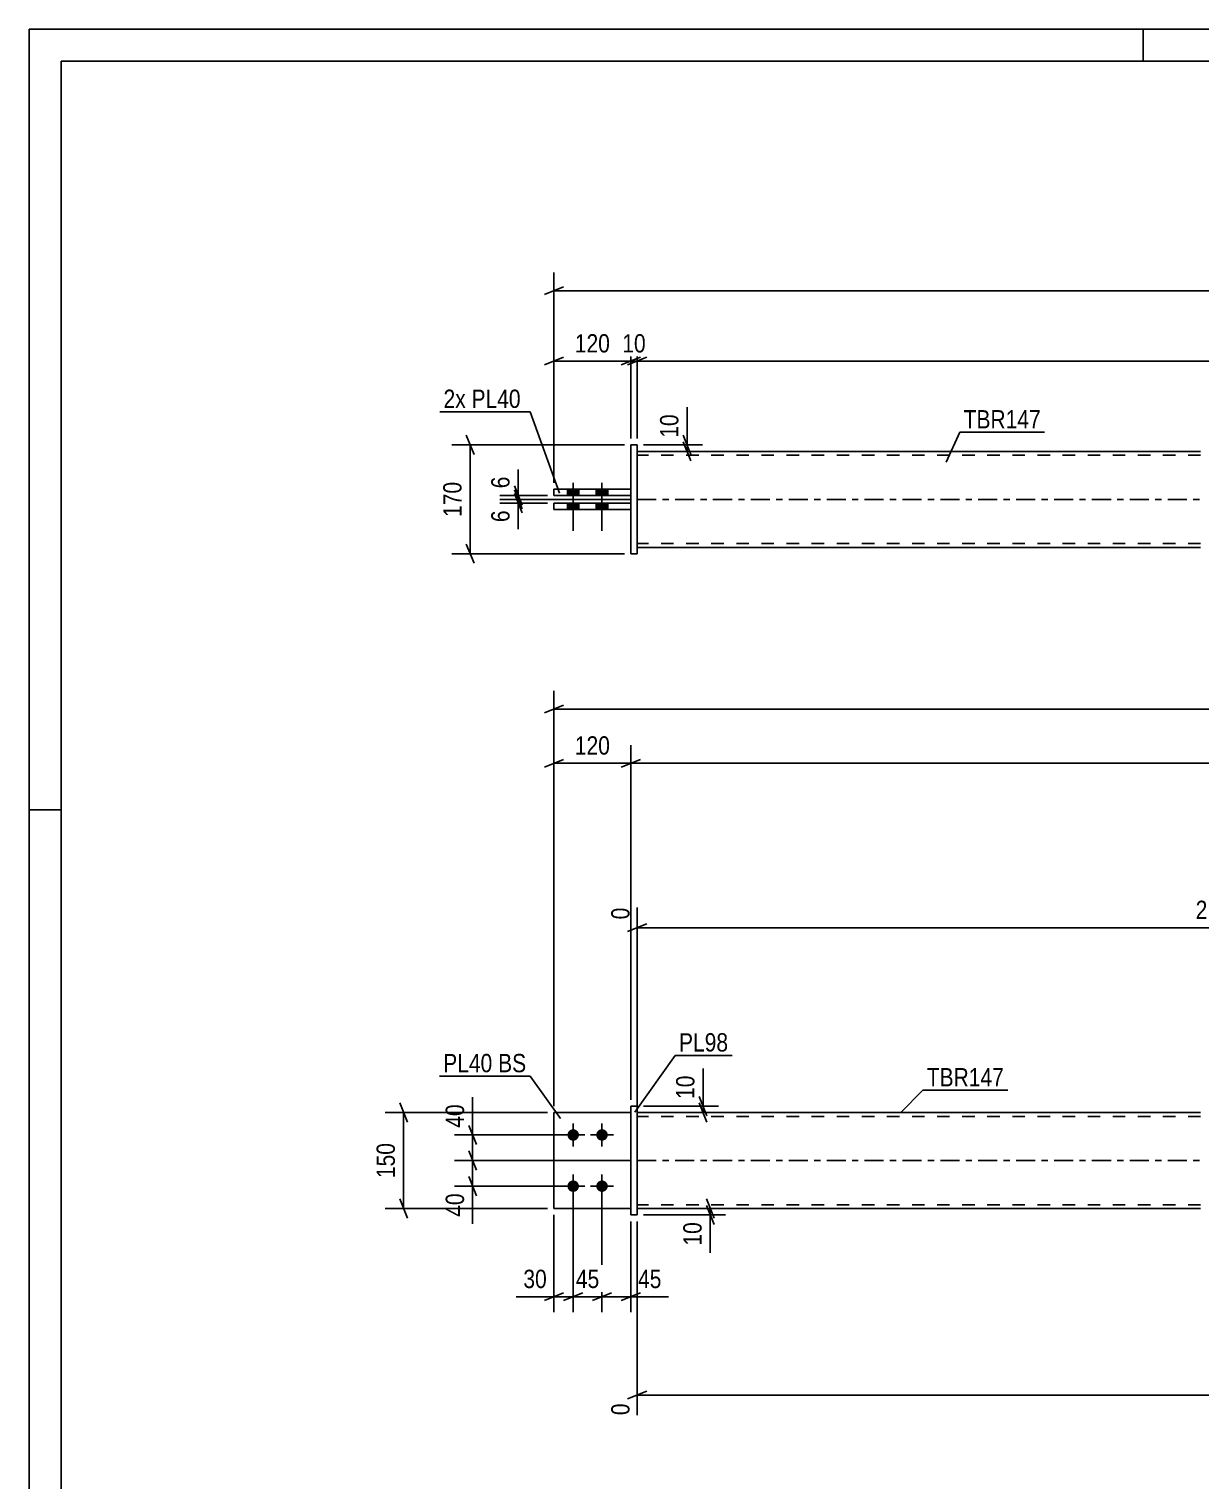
# Model space of a CAD drawing. Header units: millimetres. Extents: x 0 to 594, y 0 to 420.
# Drawn here: x 0 to 183, y 193.1 to 420 of the extents above; entities that cross this region are included whole.
import ezdxf

# ---------------------------------------------------------------- set-up
doc = ezdxf.new("R2010")
doc.units = ezdxf.units.MM
doc.linetypes.add('DXK_LINE_DOT2', pattern=[3.9198, 1.9599, -1.9599])
doc.linetypes.add('DXK_LINE_DOT3', pattern=[5.9187, 2.979, -0.9799, 0.9799, -0.9799])
doc.styles.add('Arial Narrow', font='ARIALN.TTF', dxfattribs={"height": 0.2})

# ---------------------------------------------------------------- blocks, each defined once
blk = doc.blocks.new('Unknown-580575443-1131')
at = {"color": 5, "linetype": 'Continuous'}
for p, q in [((594, 420), (0, 420)), ((0, 420), (0, 0)), ((174, 415), (174, 420)), ((589, 415), (5, 415)), ((5, 415), (5, 5)), ((5, 298), (0, 298))]:
    blk.add_line(p, q, dxfattribs=at)
blk = doc.blocks.new('Bolt-580575443-1683 - 1678')
at = {"linetype": 'Continuous'}
for points in [[(84.99, 246.3), (84.81, 246.32), (84.63, 246.38), (84.46, 246.47), (84.32, 246.6), (84.21, 246.75), (84.14, 246.92), (84.1, 247.11), (84.1, 247.3), (84.14, 247.48), (84.21, 247.65), (84.32, 247.8), (84.46, 247.93), (84.63, 248.02), (84.81, 248.08), (84.99, 248.1), (85.18, 248.08), (85.36, 248.02), (85.52, 247.93), (85.66, 247.8), (85.77, 247.65), (85.85, 247.48), (85.89, 247.3), (85.89, 247.11), (85.85, 246.92), (85.77, 246.75), (85.66, 246.6), (85.52, 246.47), (85.36, 246.38), (85.18, 246.32)], [(89.49, 246.3), (89.31, 246.32), (89.13, 246.38), (88.96, 246.47), (88.82, 246.6), (88.71, 246.75), (88.64, 246.92), (88.6, 247.11), (88.6, 247.3), (88.64, 247.48), (88.71, 247.65), (88.82, 247.8), (88.96, 247.93), (89.13, 248.02), (89.31, 248.08), (89.49, 248.1), (89.68, 248.08), (89.86, 248.02), (90.02, 247.93), (90.16, 247.8), (90.27, 247.65), (90.35, 247.48), (90.39, 247.3), (90.39, 247.11), (90.35, 246.92), (90.27, 246.75), (90.16, 246.6), (90.02, 246.47), (89.86, 246.38), (89.68, 246.32)], [(84.99, 238.3), (84.81, 238.32), (84.63, 238.38), (84.46, 238.47), (84.32, 238.6), (84.21, 238.75), (84.14, 238.92), (84.1, 239.11), (84.1, 239.3), (84.14, 239.48), (84.21, 239.65), (84.32, 239.8), (84.46, 239.93), (84.63, 240.02), (84.81, 240.08), (84.99, 240.1), (85.18, 240.08), (85.36, 240.02), (85.52, 239.93), (85.66, 239.8), (85.77, 239.65), (85.85, 239.48), (85.89, 239.3), (85.89, 239.11), (85.85, 238.92), (85.77, 238.75), (85.66, 238.6), (85.52, 238.47), (85.36, 238.38), (85.18, 238.32)], [(89.49, 238.3), (89.31, 238.32), (89.13, 238.38), (88.96, 238.47), (88.82, 238.6), (88.71, 238.75), (88.64, 238.92), (88.6, 239.11), (88.6, 239.3), (88.64, 239.48), (88.71, 239.65), (88.82, 239.8), (88.96, 239.93), (89.13, 240.02), (89.31, 240.08), (89.49, 240.1), (89.68, 240.08), (89.86, 240.02), (90.02, 239.93), (90.16, 239.8), (90.27, 239.65), (90.35, 239.48), (90.39, 239.3), (90.39, 239.11), (90.35, 238.92), (90.27, 238.75), (90.16, 238.6), (90.02, 238.47), (89.86, 238.38), (89.68, 238.32)]]:
    blk.add_hatch(color=1, dxfattribs=at).paths.add_polyline_path(points)
at = {"color": 1, "linetype": 'Continuous'}
for p, q in [((84.99, 245.4), (84.99, 249)), ((89.49, 245.4), (89.49, 249)), ((86.79, 247.2), (83.19, 247.2)), ((91.29, 247.2), (87.69, 247.2)), ((84.99, 237.4), (84.99, 241)), ((89.49, 237.4), (89.49, 241)), ((86.79, 239.2), (83.19, 239.2)), ((91.29, 239.2), (87.69, 239.2))]:
    blk.add_line(p, q, dxfattribs=at)
blk = doc.blocks.new('Part-580575443-1694 - 1678')
at = {"color": 2, "linetype": 'Continuous'}
for p, q in [((93.99, 251.7), (94.99, 251.7)), ((93.99, 234.7), (93.99, 251.7)), ((94.99, 251.7), (94.99, 251.7)), ((94.99, 251.7), (94.99, 234.7)), ((93.99, 234.7), (94.99, 234.7))]:
    blk.add_line(p, q, dxfattribs=at)
at = {"color": 7, "linetype": 'DXK_LINE_DOT2'}
for p, q in [((93.99, 251.7), (94.99, 251.7)), ((94.99, 234.7), (93.99, 234.7)), ((93.99, 234.7), (93.99, 234.7)), ((94.99, 234.7), (94.99, 234.7))]:
    blk.add_line(p, q, dxfattribs=at)
blk = doc.blocks.new('Part-580575443-1699 - 1678')
at = {"color": 7, "linetype": 'DXK_LINE_DOT2'}
for p, q in [((81.99, 235.7), (81.99, 250.7)), ((81.99, 250.7), (93.99, 250.7)), ((93.99, 250.7), (81.99, 250.7)), ((93.99, 250.7), (93.99, 235.7)), ((81.99, 235.7), (81.99, 235.7)), ((81.99, 235.7), (93.99, 235.7)), ((81.99, 235.7), (93.99, 235.7)), ((93.99, 235.7), (93.99, 235.7))]:
    blk.add_line(p, q, dxfattribs=at)
blk = doc.blocks.new('Part-580575443-1704 - 1678')
at = {"color": 2, "linetype": 'Continuous'}
for p, q in [((81.99, 235.7), (81.99, 250.7)), ((81.99, 250.7), (93.99, 250.7)), ((81.99, 235.7), (81.99, 235.7)), ((81.99, 235.7), (93.99, 235.7))]:
    blk.add_line(p, q, dxfattribs=at)
at = {"color": 7, "linetype": 'DXK_LINE_DOT2'}
for p, q in [((93.99, 250.7), (81.99, 250.7)), ((93.99, 250.7), (93.99, 235.7)), ((81.99, 235.7), (81.99, 235.7)), ((81.99, 235.7), (93.99, 235.7)), ((93.99, 235.7), (93.99, 235.7))]:
    blk.add_line(p, q, dxfattribs=at)
blk = doc.blocks.new('Part-580575443-1720 - 1678')
at = {"color": 2, "linetype": 'Continuous'}
for p, q in [((182.99, 250.7), (94.99, 250.7)), ((94.99, 235.7), (182.99, 235.7))]:
    blk.add_line(p, q, dxfattribs=at)
at = {"color": 7, "linetype": 'DXK_LINE_DOT2'}
for p, q in [((94.99, 250.7), (94.99, 235.7)), ((182.99, 250.1), (94.99, 250.1)), ((182.99, 236.3), (94.99, 236.3))]:
    blk.add_line(p, q, dxfattribs=at)
at = {"color": 7, "linetype": 'DXK_LINE_DOT3'}
blk.add_line((94.99, 243.2), (182.99, 243.2), dxfattribs=at)
blk = doc.blocks.new('Bolt-580575443-1471 - 1368')
at = {"linetype": 'Continuous'}
for points in [[(84.09, 347.11), (85.89, 347.11), (85.89, 348.11), (84.09, 348.11)], [(84.09, 347.11), (85.89, 347.11), (85.89, 348.11), (84.09, 348.11)], [(88.59, 347.11), (90.39, 347.11), (90.39, 348.11), (88.59, 348.11)], [(88.59, 347.11), (90.39, 347.11), (90.39, 348.11), (88.59, 348.11)], [(84.09, 344.91), (85.89, 344.91), (85.89, 345.91), (84.09, 345.91)], [(84.09, 344.91), (85.89, 344.91), (85.89, 345.91), (84.09, 345.91)], [(88.59, 344.91), (90.39, 344.91), (90.39, 345.91), (88.59, 345.91)], [(88.59, 344.91), (90.39, 344.91), (90.39, 345.91), (88.59, 345.91)]]:
    blk.add_hatch(color=1, dxfattribs=at).paths.add_polyline_path(points)
at = {"color": 1, "linetype": 'Continuous'}
for p, q in [((84.09, 348.11), (84.09, 347.11)), ((84.09, 348.11), (84.09, 347.11)), ((84.99, 349.11), (84.99, 341.61)), ((84.99, 349.11), (84.99, 341.61)), ((85.89, 348.11), (85.89, 347.11)), ((85.89, 348.11), (85.89, 347.11)), ((88.59, 348.11), (88.59, 347.11)), ((88.59, 348.11), (88.59, 347.11)), ((89.49, 349.11), (89.49, 341.61)), ((89.49, 349.11), (89.49, 341.61)), ((90.39, 348.11), (90.39, 347.11)), ((90.39, 348.11), (90.39, 347.11)), ((84.09, 345.91), (84.09, 344.91)), ((84.09, 345.91), (84.09, 344.91)), ((85.89, 345.91), (85.89, 344.91)), ((85.89, 345.91), (85.89, 344.91)), ((88.59, 345.91), (88.59, 344.91)), ((88.59, 345.91), (88.59, 344.91)), ((90.39, 345.91), (90.39, 344.91)), ((90.39, 345.91), (90.39, 344.91))]:
    blk.add_line(p, q, dxfattribs=at)
blk = doc.blocks.new('Part-580575443-1416 - 1368')
at = {"color": 2, "linetype": 'Continuous'}
for p, q in [((182.99, 354.01), (94.99, 354.01)), ((182.99, 339.01), (94.99, 339.01))]:
    blk.add_line(p, q, dxfattribs=at)
at = {"color": 7, "linetype": 'DXK_LINE_DOT2'}
for p, q in [((94.99, 354.01), (94.99, 339.01)), ((182.99, 353.41), (94.99, 353.41)), ((182.99, 339.61), (94.99, 339.61))]:
    blk.add_line(p, q, dxfattribs=at)
at = {"color": 7, "linetype": 'DXK_LINE_DOT3'}
blk.add_line((94.99, 346.51), (182.99, 346.51), dxfattribs=at)
blk = doc.blocks.new('Part-580575443-1449 - 1368')
at = {"color": 2, "linetype": 'Continuous'}
for p, q in [((81.99, 344.92), (81.99, 345.92)), ((93.99, 345.92), (81.99, 345.92)), ((81.99, 344.91), (81.99, 344.92)), ((81.99, 344.92), (93.99, 344.92))]:
    blk.add_line(p, q, dxfattribs=at)
at = {"color": 7, "linetype": 'DXK_LINE_DOT2'}
for p, q in [((81.99, 345.91), (93.99, 345.91)), ((81.99, 344.91), (93.99, 344.91)), ((93.99, 344.91), (93.99, 345.92))]:
    blk.add_line(p, q, dxfattribs=at)
blk = doc.blocks.new('Part-580575443-1454 - 1368')
at = {"color": 2, "linetype": 'Continuous'}
for p, q in [((81.99, 347.12), (81.99, 348.12)), ((93.99, 348.12), (81.99, 348.12)), ((81.99, 347.11), (81.99, 347.12)), ((81.99, 347.12), (93.99, 347.12))]:
    blk.add_line(p, q, dxfattribs=at)
at = {"color": 7, "linetype": 'DXK_LINE_DOT2'}
for p, q in [((81.99, 348.11), (93.99, 348.11)), ((81.99, 347.11), (93.99, 347.11)), ((93.99, 347.11), (93.99, 348.12))]:
    blk.add_line(p, q, dxfattribs=at)
blk = doc.blocks.new('Part-580575443-1455 - 1368')
at = {"color": 2, "linetype": 'Continuous'}
for p, q in [((93.99, 355.02), (94.99, 355.02)), ((93.99, 338.02), (93.99, 355.02)), ((94.99, 355.01), (94.99, 355.02)), ((94.99, 355.02), (94.99, 338.01)), ((94.99, 338.02), (93.99, 338.02)), ((93.99, 338.02), (93.99, 338.01))]:
    blk.add_line(p, q, dxfattribs=at)
at = {"color": 7, "linetype": 'DXK_LINE_DOT2'}
for p, q in [((93.99, 355.01), (94.99, 355.01)), ((93.99, 338.01), (93.99, 338.02)), ((93.99, 338.01), (94.99, 338.01))]:
    blk.add_line(p, q, dxfattribs=at)
blk = doc.blocks.new('StraightDimension-580575443-1909 - 1678')
at = {"color": 7, "linetype": 'Continuous'}
for p, q in [((68.69, 248.7), (69.89, 245.7)), ((83.99, 247.2), (66.44, 247.2)), ((69.29, 243.2), (69.29, 247.2)), ((93.99, 243.2), (66.44, 243.2)), ((69.89, 241.7), (68.69, 244.7))]:
    blk.add_line(p, q, dxfattribs=at)
at = {"color": 0}
blk.add_wipeout([(68.54, 252.58), (64.34, 252.58), (64.34, 247.73), (68.54, 247.73)], dxfattribs=at)
at = {"color": 7, "linetype": 'Continuous'}
blk.add_line((69.29, 247.2), (69.29, 253.11), dxfattribs=at)
blk.add_line((69.29, 247.2), (69.29, 253.11), dxfattribs=at)
at = {"color": 3, "style": 'Arial Narrow'}
blk.add_text('40', height=2.863, rotation=90.0002, dxfattribs=at).set_placement((67.94, 248.33))
blk = doc.blocks.new('StraightDimension-580575443-1736 - 1678')
at = {"color": 7, "linetype": 'Continuous'}
for p, q in [((81.99, 251.7), (81.99, 316.6)), ((83.49, 314.35), (80.49, 313.15)), ((81.99, 313.75), (516.98, 313.75))]:
    blk.add_line(p, q, dxfattribs=at)
blk = doc.blocks.new('StraightDimension-580575443-1750 - 1678')
at = {"color": 7, "linetype": 'Continuous'}
for p, q in [((276.75, 261.49), (276.75, 292.71)), ((94.99, 251.7), (94.99, 282.72)), ((96.49, 280.19), (93.49, 278.99)), ((94.99, 279.59), (276.75, 279.59)), ((275.25, 278.99), (278.25, 280.19))]:
    blk.add_line(p, q, dxfattribs=at)
at = {"color": 0, "linetype": 'Continuous'}
for points in [[(276.15, 293.31), (271.95, 293.31), (271.95, 284.79), (276.15, 284.79)], [(94.39, 283.32), (90.19, 283.32), (90.19, 280.29), (94.39, 280.29)]]:
    blk.add_wipeout(points, dxfattribs=at)
at = {"color": 0}
blk.add_wipeout([(190.13, 280.34), (190.13, 284.54), (181.62, 284.54), (181.62, 280.34)], dxfattribs=at)
at = {"color": 3, "linetype": 'Continuous', "style": 'Arial Narrow'}
for s, height, p in [('2152', 2.863, (275.55, 285.39)), ('0', 2.86, (93.79, 280.89))]:
    blk.add_text(s, height=height, rotation=90.0002, dxfattribs=at).set_placement(p)
at = {"color": 3, "style": 'Arial Narrow'}
blk.add_text('2152', height=2.863, dxfattribs=at).set_placement((182.22, 280.94))
blk = doc.blocks.new('StraightDimension-580575443-2047 - 1678')
at = {"color": 7, "linetype": 'Continuous'}
for p, q in [((93.99, 252.7), (93.99, 308.13)), ((95.49, 305.88), (92.49, 304.68)), ((93.99, 305.28), (503.98, 305.28))]:
    blk.add_line(p, q, dxfattribs=at)
blk = doc.blocks.new('StraightDimension-580575443-1813 - 1678')
at = {"color": 7, "linetype": 'Continuous'}
for p, q in [((89.49, 238.2), (89.49, 219.53)), ((93.99, 233.7), (93.99, 219.53)), ((87.99, 221.33), (90.99, 222.53)), ((95.49, 222.53), (92.49, 221.33)), ((89.49, 221.93), (93.99, 221.93))]:
    blk.add_line(p, q, dxfattribs=at)
at = {"color": 0}
blk.add_wipeout([(99.37, 222.68), (99.37, 226.88), (94.52, 226.88), (94.52, 222.68)], dxfattribs=at)
at = {"color": 7, "linetype": 'Continuous'}
blk.add_line((93.99, 221.93), (99.9, 221.93), dxfattribs=at)
blk.add_line((93.99, 221.93), (99.9, 221.93), dxfattribs=at)
at = {"color": 3, "style": 'Arial Narrow'}
blk.add_text('45', height=2.863, dxfattribs=at).set_placement((95.12, 223.28))
blk = doc.blocks.new('StraightDimension-580575443-1820 - 1678')
at = {"color": 7, "linetype": 'Continuous'}
for p, q in [((84.99, 238.2), (84.99, 219.53)), ((89.49, 238.2), (89.49, 219.53)), ((83.49, 221.33), (86.49, 222.53)), ((90.99, 222.53), (87.99, 221.33)), ((84.99, 221.93), (89.49, 221.93))]:
    blk.add_line(p, q, dxfattribs=at)
at = {"color": 0}
blk.add_wipeout([(89.67, 222.68), (89.67, 226.88), (84.81, 226.88), (84.81, 222.68)], dxfattribs=at)
at = {"color": 3, "style": 'Arial Narrow'}
blk.add_text('45', height=2.863, dxfattribs=at).set_placement((85.41, 223.28))
blk = doc.blocks.new('StraightDimension-580575443-1891 - 1678')
at = {"color": 7, "linetype": 'Continuous'}
for p, q in [((105.8, 237.2), (107, 234.2)), ((107, 233.2), (105.8, 236.2)), ((95.99, 235.7), (108.8, 235.7)), ((95.99, 234.7), (108.8, 234.7)), ((106.4, 234.7), (106.4, 235.7))]:
    blk.add_line(p, q, dxfattribs=at)
at = {"color": 0}
blk.add_wipeout([(105.65, 234.18), (101.45, 234.18), (101.45, 229.32), (105.65, 229.32)], dxfattribs=at)
at = {"color": 7, "linetype": 'Continuous'}
blk.add_line((106.4, 234.7), (106.4, 228.8), dxfattribs=at)
blk.add_line((106.4, 234.7), (106.4, 228.8), dxfattribs=at)
at = {"color": 3, "style": 'Arial Narrow'}
blk.add_text('10', height=2.863, rotation=90.0002, dxfattribs=at).set_placement((105.05, 229.92))
blk = doc.blocks.new('StraightDimension-580575443-1827 - 1678')
at = {"color": 7, "linetype": 'Continuous'}
for p, q in [((84.99, 238.2), (84.99, 219.53)), ((81.99, 234.7), (81.99, 219.53)), ((80.49, 221.33), (83.49, 222.53)), ((86.49, 222.53), (83.49, 221.33)), ((81.99, 221.93), (84.99, 221.93))]:
    blk.add_line(p, q, dxfattribs=at)
at = {"color": 0}
blk.add_wipeout([(81.47, 222.68), (81.47, 226.88), (76.61, 226.88), (76.61, 222.68)], dxfattribs=at)
at = {"color": 7, "linetype": 'Continuous'}
blk.add_line((81.99, 221.93), (76.09, 221.93), dxfattribs=at)
blk.add_line((81.99, 221.93), (76.09, 221.93), dxfattribs=at)
at = {"color": 3, "style": 'Arial Narrow'}
blk.add_text('30', height=2.863, dxfattribs=at).set_placement((77.21, 223.28))
blk = doc.blocks.new('StraightDimension-580575443-1838 - 1678')
at = {"color": 7, "linetype": 'Continuous'}
for p, q in [((94.99, 233.7), (94.99, 203.42)), ((294.95, 234.7), (294.95, 197.94)), ((96.49, 207.15), (93.49, 205.95)), ((94.99, 206.55), (294.95, 206.55)), ((293.45, 205.95), (296.45, 207.15))]:
    blk.add_line(p, q, dxfattribs=at)
at = {"color": 0}
blk.add_wipeout([(199.23, 207.3), (199.23, 211.5), (190.71, 211.5), (190.71, 207.3)], dxfattribs=at)
at = {"color": 0, "linetype": 'Continuous'}
for points in [[(94.39, 205.85), (90.19, 205.85), (90.19, 202.82), (94.39, 202.82)], [(294.35, 205.85), (290.15, 205.85), (290.15, 197.34), (294.35, 197.34)]]:
    blk.add_wipeout(points, dxfattribs=at)
at = {"color": 3, "style": 'Arial Narrow'}
blk.add_text('2334', height=2.863, dxfattribs=at).set_placement((191.31, 207.9))
at = {"color": 3, "linetype": 'Continuous', "style": 'Arial Narrow'}
for s, height, p in [('0', 2.86, (93.79, 203.42)), ('2334', 2.863, (293.75, 197.94))]:
    blk.add_text(s, height=height, rotation=90.0002, dxfattribs=at).set_placement(p)
blk = doc.blocks.new('StraightDimension-580575443-1900 - 1678')
at = {"color": 7, "linetype": 'Continuous'}
for p, q in [((104.68, 253.2), (105.88, 250.2)), ((105.88, 249.2), (104.68, 252.2)), ((95.99, 251.7), (107.68, 251.7)), ((95.99, 250.7), (107.68, 250.7)), ((105.28, 250.7), (105.28, 251.7))]:
    blk.add_line(p, q, dxfattribs=at)
at = {"color": 0}
blk.add_wipeout([(104.53, 257.08), (100.33, 257.08), (100.33, 252.23), (104.53, 252.23)], dxfattribs=at)
at = {"color": 7, "linetype": 'Continuous'}
blk.add_line((105.28, 251.7), (105.28, 257.61), dxfattribs=at)
blk.add_line((105.28, 251.7), (105.28, 257.61), dxfattribs=at)
at = {"color": 3, "style": 'Arial Narrow'}
blk.add_text('10', height=2.863, rotation=90.0002, dxfattribs=at).set_placement((103.93, 252.83))
blk = doc.blocks.new('StraightDimension-580575443-1922 - 1678')
at = {"color": 7, "linetype": 'Continuous'}
for p, q in [((93.99, 243.2), (66.44, 243.2)), ((68.69, 244.7), (69.89, 241.7)), ((69.29, 239.2), (69.29, 243.2)), ((69.89, 237.7), (68.69, 240.7)), ((83.99, 239.2), (66.44, 239.2))]:
    blk.add_line(p, q, dxfattribs=at)
at = {"color": 0}
blk.add_wipeout([(68.54, 238.68), (64.34, 238.68), (64.34, 233.82), (68.54, 233.82)], dxfattribs=at)
at = {"color": 7, "linetype": 'Continuous'}
blk.add_line((69.29, 239.2), (69.29, 233.29), dxfattribs=at)
blk.add_line((69.29, 239.2), (69.29, 233.29), dxfattribs=at)
at = {"color": 3, "style": 'Arial Narrow'}
blk.add_text('40', height=2.863, rotation=90.0002, dxfattribs=at).set_placement((67.94, 234.42))
blk = doc.blocks.new('StraightDimension-580575443-1979 - 1678')
at = {"color": 7, "linetype": 'Continuous'}
for p, q in [((59.09, 249.2), (57.89, 252.2)), ((80.99, 250.7), (55.64, 250.7)), ((58.49, 235.7), (58.49, 250.7)), ((57.89, 237.2), (59.09, 234.2)), ((80.99, 235.7), (55.64, 235.7))]:
    blk.add_line(p, q, dxfattribs=at)
at = {"color": 0}
blk.add_wipeout([(57.74, 246.54), (53.54, 246.54), (53.54, 239.86), (57.74, 239.86)], dxfattribs=at)
at = {"color": 3, "style": 'Arial Narrow'}
blk.add_text('150', height=2.863, rotation=90.0002, dxfattribs=at).set_placement((57.14, 240.46))
blk = doc.blocks.new('StraightDimension-580575443-2052 - 1678')
at = {"color": 7, "linetype": 'Continuous'}
for p, q in [((81.99, 251.7), (81.99, 308.13)), ((93.99, 252.7), (93.99, 308.13)), ((80.49, 304.68), (83.49, 305.88)), ((81.99, 305.28), (93.99, 305.28)), ((95.49, 305.88), (92.49, 304.68))]:
    blk.add_line(p, q, dxfattribs=at)
at = {"color": 0}
blk.add_wipeout([(91.34, 306.03), (91.34, 310.23), (84.65, 310.23), (84.65, 306.03)], dxfattribs=at)
at = {"color": 3, "style": 'Arial Narrow'}
blk.add_text('120', height=2.863, dxfattribs=at).set_placement((85.25, 306.63))
blk = doc.blocks.new('StraightDimension-580575443-1476 - 1368')
at = {"color": 7, "linetype": 'Continuous'}
for p, q in [((102.17, 356.52), (103.37, 353.52)), ((95.99, 355.02), (105.17, 355.02)), ((95.99, 354.01), (105.17, 354.01)), ((103.37, 352.51), (102.17, 355.51)), ((102.77, 354.01), (102.77, 355.02))]:
    blk.add_line(p, q, dxfattribs=at)
at = {"color": 0}
blk.add_wipeout([(102.02, 360.4), (97.82, 360.4), (97.82, 355.54), (102.02, 355.54)], dxfattribs=at)
at = {"color": 7, "linetype": 'Continuous'}
blk.add_line((102.77, 355.02), (102.77, 360.92), dxfattribs=at)
blk.add_line((102.77, 355.02), (102.77, 360.92), dxfattribs=at)
at = {"color": 3, "style": 'Arial Narrow'}
blk.add_text('10', height=2.863, rotation=90.0002, dxfattribs=at).set_placement((101.42, 356.14))
blk = doc.blocks.new('StraightDimension-580575443-1530 - 1368')
at = {"color": 7, "linetype": 'Continuous'}
for p, q in [((69.5, 353.52), (68.3, 356.52)), ((92.99, 355.02), (66.05, 355.02)), ((68.9, 338.02), (68.9, 355.02)), ((68.3, 339.52), (69.5, 336.52)), ((92.99, 338.02), (66.05, 338.02))]:
    blk.add_line(p, q, dxfattribs=at)
at = {"color": 0}
blk.add_wipeout([(68.15, 349.86), (63.95, 349.86), (63.95, 343.17), (68.15, 343.17)], dxfattribs=at)
at = {"color": 3, "style": 'Arial Narrow'}
blk.add_text('170', height=2.863, rotation=90.0002, dxfattribs=at).set_placement((67.55, 343.77))
blk = doc.blocks.new('StraightDimension-580575443-1494 - 1368')
at = {"color": 7, "linetype": 'Continuous'}
for p, q in [((75.8, 348.01), (77, 345.01)), ((77, 344.41), (75.8, 347.41)), ((93.99, 346.51), (73.55, 346.51)), ((80.99, 345.91), (73.55, 345.91)), ((76.4, 345.91), (76.4, 346.51))]:
    blk.add_line(p, q, dxfattribs=at)
at = {"color": 0}
blk.add_wipeout([(75.65, 345.39), (71.45, 345.39), (71.45, 342.36), (75.65, 342.36)], dxfattribs=at)
at = {"color": 7, "linetype": 'Continuous'}
blk.add_line((76.4, 345.91), (76.4, 341.84), dxfattribs=at)
blk.add_line((76.4, 345.91), (76.4, 341.84), dxfattribs=at)
at = {"color": 3, "style": 'Arial Narrow'}
blk.add_text('6', height=2.86, rotation=90.0002, dxfattribs=at).set_placement((75.05, 342.96))
blk = doc.blocks.new('StraightDimension-580575443-1512 - 1368')
at = {"color": 7, "linetype": 'Continuous'}
for p, q in [((80.99, 347.11), (73.55, 347.11)), ((75.8, 348.61), (77, 345.61)), ((77, 345.01), (75.8, 348.01)), ((76.4, 346.51), (76.4, 347.11)), ((93.99, 346.51), (73.55, 346.51))]:
    blk.add_line(p, q, dxfattribs=at)
at = {"color": 0}
blk.add_wipeout([(75.65, 350.67), (71.45, 350.67), (71.45, 347.64), (75.65, 347.64)], dxfattribs=at)
at = {"color": 7, "linetype": 'Continuous'}
blk.add_line((76.4, 347.11), (76.4, 351.19), dxfattribs=at)
blk.add_line((76.4, 347.11), (76.4, 351.19), dxfattribs=at)
at = {"color": 3, "style": 'Arial Narrow'}
blk.add_text('6', height=2.86, rotation=90.0002, dxfattribs=at).set_placement((75.05, 348.24))
blk = doc.blocks.new('StraightDimension-580575443-1550 - 1368')
at = {"color": 7, "linetype": 'Continuous'}
for p, q in [((81.99, 349.11), (81.99, 381.96)), ((83.49, 379.71), (80.49, 378.51)), ((81.99, 379.11), (516.98, 379.11))]:
    blk.add_line(p, q, dxfattribs=at)
blk = doc.blocks.new('StraightDimension-580575443-1581 - 1368')
at = {"color": 7, "linetype": 'Continuous'}
for p, q in [((94.99, 356.02), (94.99, 370.96)), ((96.49, 368.71), (93.49, 367.51)), ((94.99, 368.11), (503.98, 368.11))]:
    blk.add_line(p, q, dxfattribs=at)
blk = doc.blocks.new('StraightDimension-580575443-1591 - 1368')
at = {"color": 7, "linetype": 'Continuous'}
for p, q in [((81.99, 349.11), (81.99, 370.96)), ((93.99, 356.02), (93.99, 370.96)), ((80.49, 367.51), (83.49, 368.71)), ((81.99, 368.11), (93.99, 368.11)), ((95.49, 368.71), (92.49, 367.51))]:
    blk.add_line(p, q, dxfattribs=at)
at = {"color": 0}
blk.add_wipeout([(91.34, 368.86), (91.34, 373.06), (84.65, 373.06), (84.65, 368.86)], dxfattribs=at)
at = {"color": 3, "style": 'Arial Narrow'}
blk.add_text('120', height=2.863, dxfattribs=at).set_placement((85.25, 369.46))
blk = doc.blocks.new('StraightDimension-580575443-1601 - 1368')
at = {"color": 7, "linetype": 'Continuous'}
for p, q in [((93.99, 356.02), (93.99, 370.96)), ((94.99, 356.02), (94.99, 370.96)), ((92.49, 367.51), (95.49, 368.71)), ((96.49, 368.71), (93.49, 367.51)), ((93.99, 368.11), (94.99, 368.11))]:
    blk.add_line(p, q, dxfattribs=at)
at = {"color": 0}
blk.add_wipeout([(96.92, 368.86), (96.92, 373.06), (92.06, 373.06), (92.06, 368.86)], dxfattribs=at)
at = {"color": 3, "style": 'Arial Narrow'}
blk.add_text('10', height=2.863, dxfattribs=at).set_placement((92.66, 369.46))
blk = doc.blocks.new('Mark-580575443-1690 - 1678')
at = {"color": 0}
blk.add_wipeout([(109.2, 260.24), (109.2, 263.24), (101.52, 263.24), (101.52, 260.24)], dxfattribs=at)
blk.add_wipeout([(109.2, 260.24), (109.2, 263.24), (101.52, 263.24), (101.52, 260.24)], dxfattribs=at)
at = {"color": 30, "linetype": 'Continuous'}
for p, q in [((94.63, 250.78), (100.92, 259.64)), ((100.92, 259.64), (109.8, 259.64))]:
    blk.add_line(p, q, dxfattribs=at)
at = {"color": 3, "style": 'Arial Narrow'}
blk.add_text('PL98', height=2.863, dxfattribs=at).set_placement((101.52, 260.24))
blk = doc.blocks.new('Mark-580575443-1716 - 1678')
at = {"color": 0}
blk.add_wipeout([(152.28, 254.79), (152.28, 257.79), (140.22, 257.79), (140.22, 254.79)], dxfattribs=at)
blk.add_wipeout([(152.28, 254.79), (152.28, 257.79), (140.22, 257.79), (140.22, 254.79)], dxfattribs=at)
at = {"color": 30, "linetype": 'Continuous'}
for p, q in [((136.09, 250.65), (139.62, 254.19)), ((139.62, 254.19), (152.88, 254.19))]:
    blk.add_line(p, q, dxfattribs=at)
at = {"color": 3, "style": 'Arial Narrow'}
blk.add_text('TBR147', height=2.863, dxfattribs=at).set_placement((140.22, 254.79))
blk = doc.blocks.new('MarkSet-580575443-2084 - 1678')
at = {"color": 0}
blk.add_wipeout([(72.37, 257), (72.37, 260), (64.69, 260), (64.69, 257)], dxfattribs=at)
blk.add_wipeout([(72.37, 257), (72.37, 260), (64.69, 260), (64.69, 257)], dxfattribs=at)
blk.add_wipeout([(77.65, 257), (77.65, 260), (73.27, 260), (73.27, 257)], dxfattribs=at)
blk.add_wipeout([(77.65, 257), (77.65, 260), (73.27, 260), (73.27, 257)], dxfattribs=at)
at = {"color": 30, "linetype": 'Continuous'}
for p in [(64.09, 256.4), (83.03, 249.76)]:
    blk.add_line(p, (78.25, 256.4), dxfattribs=at)
at = {"color": 3, "style": 'Arial Narrow'}
for s, p in [('PL40', (64.69, 257)), ('BS', (73.27, 257))]:
    blk.add_text(s, height=2.863, dxfattribs=at).set_placement(p)
blk = doc.blocks.new('Mark-580575443-1412 - 1368')
at = {"color": 0}
blk.add_wipeout([(158.03, 357.59), (158.03, 360.59), (145.98, 360.59), (145.98, 357.59)], dxfattribs=at)
blk.add_wipeout([(158.03, 357.59), (158.03, 360.59), (145.98, 360.59), (145.98, 357.59)], dxfattribs=at)
at = {"color": 30, "linetype": 'Continuous'}
for p, q in [((143.27, 352.32), (145.38, 356.99)), ((145.38, 356.99), (158.63, 356.99))]:
    blk.add_line(p, q, dxfattribs=at)
at = {"color": 3, "style": 'Arial Narrow'}
blk.add_text('TBR147', height=2.863, dxfattribs=at).set_placement((145.98, 357.59))
blk = doc.blocks.new('MarkSet-580575443-1669 - 1368')
at = {"color": 30, "linetype": 'Continuous'}
blk.add_line((82.84, 347.5), (78.29, 360.2), dxfattribs=at)
at = {"color": 0}
blk.add_wipeout([(68.21, 360.8), (68.21, 363.8), (64.74, 363.8), (64.74, 360.8)], dxfattribs=at)
blk.add_wipeout([(68.21, 360.8), (68.21, 363.8), (64.74, 363.8), (64.74, 360.8)], dxfattribs=at)
blk.add_wipeout([(76.79, 360.8), (76.79, 363.8), (69.11, 363.8), (69.11, 360.8)], dxfattribs=at)
blk.add_wipeout([(76.79, 360.8), (76.79, 363.8), (69.11, 363.8), (69.11, 360.8)], dxfattribs=at)
at = {"color": 30, "linetype": 'Continuous'}
blk.add_line((64.14, 360.2), (78.29, 360.2), dxfattribs=at)
at = {"color": 3, "style": 'Arial Narrow'}
for s, p in [('2x', (64.74, 360.8)), ('PL40', (69.11, 360.8))]:
    blk.add_text(s, height=2.863, dxfattribs=at).set_placement(p)

msp = doc.modelspace()

# ---------------------------------------------------------------- block references
for name in ['Unknown-580575443-1131', 'Part-580575443-1455 - 1368', 'Part-580575443-1416 - 1368', 'Part-580575443-1454 - 1368', 'Bolt-580575443-1471 - 1368', 'Part-580575443-1449 - 1368', 'Part-580575443-1699 - 1678', 'Part-580575443-1704 - 1678', 'Part-580575443-1694 - 1678', 'Part-580575443-1720 - 1678', 'Bolt-580575443-1683 - 1678']:
    msp.add_blockref(name, (0, 0))

# ---------------------------------------------------------------- next in the draw order: block references
for name in ['StraightDimension-580575443-1476 - 1368', 'StraightDimension-580575443-1530 - 1368', 'StraightDimension-580575443-1909 - 1678', 'StraightDimension-580575443-1813 - 1678']:
    msp.add_blockref(name, (0, 0))

# ---------------------------------------------------------------- next in the draw order: block references
for name in ['StraightDimension-580575443-1494 - 1368', 'StraightDimension-580575443-1736 - 1678', 'StraightDimension-580575443-1820 - 1678', 'StraightDimension-580575443-1891 - 1678']:
    msp.add_blockref(name, (0, 0))

# ---------------------------------------------------------------- next in the draw order: block references
for name in ['StraightDimension-580575443-1512 - 1368', 'StraightDimension-580575443-1750 - 1678', 'StraightDimension-580575443-1827 - 1678', 'StraightDimension-580575443-1838 - 1678']:
    msp.add_blockref(name, (0, 0))

# ---------------------------------------------------------------- next in the draw order: block references
for name in ['StraightDimension-580575443-1550 - 1368', 'StraightDimension-580575443-2047 - 1678', 'StraightDimension-580575443-1922 - 1678']:
    msp.add_blockref(name, (0, 0))

# ---------------------------------------------------------------- next in the draw order: block references
for name in ['StraightDimension-580575443-1581 - 1368', 'StraightDimension-580575443-1900 - 1678', 'Mark-580575443-1716 - 1678', 'StraightDimension-580575443-1979 - 1678']:
    msp.add_blockref(name, (0, 0))

# ---------------------------------------------------------------- next in the draw order: block references
for name in ['StraightDimension-580575443-1591 - 1368', 'Mark-580575443-1412 - 1368', 'StraightDimension-580575443-2052 - 1678']:
    msp.add_blockref(name, (0, 0))

# ---------------------------------------------------------------- next in the draw order: block references
for name in ['StraightDimension-580575443-1601 - 1368', 'MarkSet-580575443-1669 - 1368', 'Mark-580575443-1690 - 1678', 'MarkSet-580575443-2084 - 1678']:
    msp.add_blockref(name, (0, 0))

doc.saveas('drawing.dxf')
